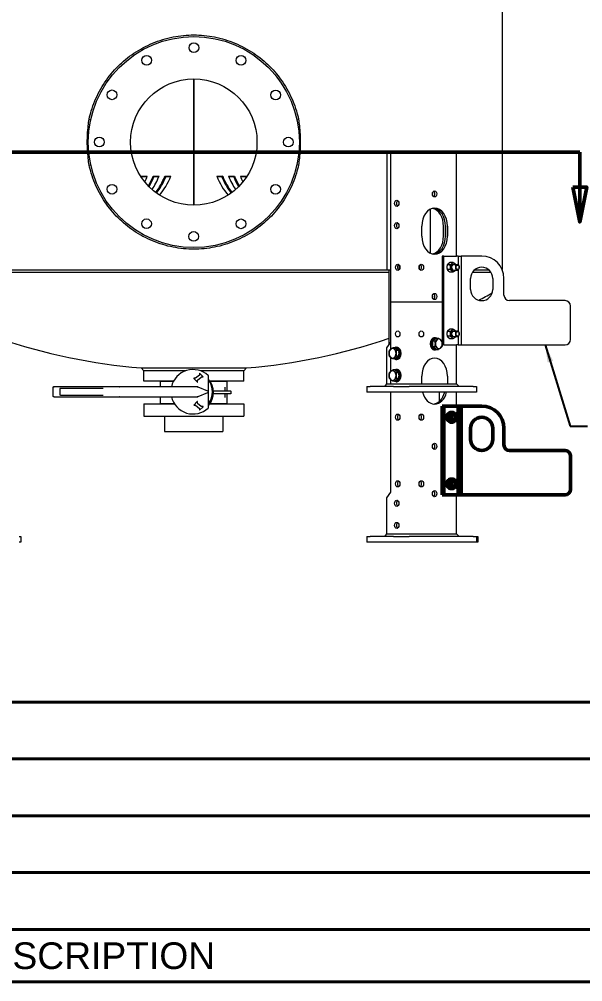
# Model space of a CAD drawing. Header units: inches. Extents: x 20 to 536, y 8 to 344.
# Drawn here: x 245.1 to 295.8, y 8 to 94.7 of the extents above; entities that cross this region are included whole.
import ezdxf

# ---------------------------------------------------------------- set-up
doc = ezdxf.new("R2010")
doc.units = ezdxf.units.IN
doc.header["$LTSCALE"] = 16
doc.header["$MEASUREMENT"] = 0
doc.linetypes.add('DOUBLE_DASH_CHAIN', pattern=[1.2403, 0.6614, -0.0827, 0.1654, -0.0827, 0.1654, -0.0827])
doc.layers.get('0').update_dxf_attribs({"lineweight": 25})
for name, color, linetype, lineweight in [('Border', 7, 'Continuous', 35), ('Section Line', 7, 'DOUBLE_DASH_CHAIN', 50), ('Symbol', 7, 'Continuous', 25), ('Symbol (ANSI)', 7, 'Continuous', 25), ('Visible (ANSI)', 7, 'Continuous', 50)]:
    doc.layers.add(name, color=color, linetype=linetype, lineweight=lineweight)
doc.styles.add('MEMCOR Medium', font='arial.ttf')
doc.styles.add('Standard D-E', font='arial.ttf')
doc.dimstyles.new('in [mm] D-E NeptuneBenson$7', dxfattribs={"dimscale": 16, "dimtxt": 0.15, "dimasz": 0.098425, "dimexe": 0.125, "dimexo": 0.063, "dimgap": 0.031496, "dimtad": 0, "dimtih": 1, "dimtoh": 1, "dimdec": 4, "dimrnd": 1e-08, "dimzin": 3, "dimdsep": 46, "dimlunit": 5, "dimtxsty": 'Standard D-E', "dimcen": 0.09, "dimdle": 0.393701, "dimclrd": 256, "dimclre": 256, "dimclrt": 256, "dimadec": 1, "dimazin": 1, "dimtfac": 1, "dimtofl": 0, "dimtmove": 0, "dimatfit": 3, "dimfxl": 1, "dimfrac": 1, "dimtolj": 1, "dimtzin": 4, "dimlwd": -1, "dimlwe": -1, "dimarcsym": 0})

# ---------------------------------------------------------------- blocks, each defined once
blk = doc.blocks.new('Borders 22x34_D')
at = {"layer": 'Border'}
blk.add_line((1.25, 0.5), (33.5, 0.5), dxfattribs=at)
blk = doc.blocks.new('2dTransSection0')
at = {"layer": 'Section Line', "linetype": 'DOUBLE_DASH_CHAIN', "ltscale": 0.516092}
blk.add_line((14.3112, 5.1697), (18.473, 5.1697), dxfattribs=at)
at = {"layer": 'Section Line', "linetype": 'Continuous'}
for p, q in [((14.3112, 5.1697), (14.6324, 5.1697)), ((14.3112, 5.1697), (14.3112, 4.9729)), ((18.1518, 5.1697), (18.473, 5.1697)), ((18.473, 5.1697), (18.473, 4.9729)), ((14.2718, 4.9729), (14.3112, 4.776)), ((14.3505, 4.9729), (14.2718, 4.9729)), ((14.3112, 4.9729), (14.3112, 4.776)), ((14.3112, 4.776), (14.3505, 4.9729)), ((18.4337, 4.9729), (18.473, 4.776)), ((18.5124, 4.9729), (18.4337, 4.9729)), ((18.473, 4.9729), (18.473, 4.776)), ((18.473, 4.776), (18.5124, 4.9729))]:
    blk.add_line(p, q, dxfattribs=at)
at = {"layer": 'Section Line', "linetype": 'Continuous', "flags": 128}
for points in [[(14.2718, 4.9729), (14.3112, 4.776), (14.3505, 4.9729), (14.2718, 4.9729)], [(18.4337, 4.9729), (18.473, 4.776), (18.5124, 4.9729), (18.4337, 4.9729)]]:
    blk.add_lwpolyline(points, dxfattribs=at)
at = {"layer": 'Section Line'}
for points in [[(14.2718, 4.9729), (14.3112, 4.776), (14.3505, 4.9729), (14.2718, 4.9729)], [(18.4337, 4.9729), (18.473, 4.776), (18.5124, 4.9729), (18.4337, 4.9729)]]:
    blk.add_solid(points, dxfattribs=at)
at = {"layer": 'Section Line', "char_height": 0.15, "attachment_point": 7, "style": 'MEMCOR Medium'}
for insert in [(14.0327, 4.8819), (18.6106, 4.8819)]:
    blk.add_mtext('A', dxfattribs=dict(at, insert=insert))
blk = doc.blocks.new('REVISION HISTORY')
at = {"layer": 'Symbol', "lineweight": 40}
for p, q in [((12.1987, 2.0747), (22.812, 2.0747)), ((12.1987, 1.7545), (22.812, 1.7545)), ((12.1987, 1.4344), (22.812, 1.4344)), ((12.1987, 1.1143), (22.812, 1.1143)), ((12.1987, 0.7941), (22.812, 0.7941)), ((12.1987, 0.5), (22.812, 0.5))]:
    blk.add_line(p, q, dxfattribs=at)
at = {"layer": 'Symbol', "insert": (14.9898, 0.5695), "char_height": 0.15, "attachment_point": 7, "style": 'MEMCOR Medium'}
blk.add_mtext('DESCRIPTION', dxfattribs=at)

msp = doc.modelspace()

# ---------------------------------------------------------------- linework, layer by layer
at = {"layer": 'Visible (ANSI)', "linetype": 'Continuous', "lineweight": 18}
for p, q in [((288.5743, 98.62531), (288.5743, 72.13918)), ((260.82228, 89.31231), (260.82228, 77.93831)), ((260.82228, 77.93831), (260.82228, 89.31231)), ((251.40063, 85.70197), (251.54393, 85.66546)), ((270.24393, 85.70197), (270.10063, 85.66546)), ((278.21066, 82.75031), (278.56135, 82.75031)), ((278.21066, 82.75031), (278.21066, 72.12531)), ((278.56135, 82.75031), (279.75404, 82.75031)), ((278.56135, 65.60031), (278.56135, 82.75031)), ((279.75404, 82.75031), (280.72984, 82.75031)), ((280.72984, 82.75031), (284.26779, 82.75031)), ((284.26779, 82.75031), (284.46989, 82.75031)), ((284.46989, 73.35031), (284.46989, 82.75031)), ((251.40063, 81.54866), (251.54393, 81.58516)), ((270.24393, 81.54866), (270.10063, 81.58516)), ((256.10303, 80.55018), (256.63336, 80.55018)), ((256.10303, 80.55018), (256.16978, 80.49568)), ((256.61085, 80.49568), (256.16978, 80.49568)), ((257.16369, 80.55018), (257.69402, 80.55018)), ((257.16369, 80.55018), (257.23044, 80.49568)), ((257.67151, 80.49568), (257.23044, 80.49568)), ((258.22435, 80.55018), (258.75468, 80.55018)), ((258.22435, 80.55018), (258.2911, 80.49568)), ((258.73217, 80.49568), (258.2911, 80.49568)), ((262.88987, 80.55018), (263.4202, 80.55018)), ((263.35346, 80.49568), (262.91239, 80.49568)), ((263.4202, 80.55018), (263.35346, 80.49568)), ((263.95053, 80.55018), (264.48086, 80.55018)), ((264.41412, 80.49568), (263.97305, 80.49568)), ((264.48086, 80.55018), (264.41412, 80.49568)), ((265.01119, 80.55018), (265.54152, 80.55018)), ((265.47478, 80.49568), (265.03371, 80.49568)), ((265.54152, 80.55018), (265.47478, 80.49568)), ((282.13391, 73.61416), (282.13391, 77.58646)), ((281.34623, 75.16031), (281.34623, 76.04031)), ((283.29785, 75.16031), (283.29785, 76.04031)), ((283.47462, 76.04031), (283.47462, 75.16031)), ((283.47462, 75.16031), (283.47462, 76.04031)), ((283.6514, 76.04031), (283.6514, 75.16031)), ((283.1647, 73.35031), (283.1647, 65.66609)), ((283.34148, 73.35031), (283.1647, 73.35031)), ((283.34148, 73.35031), (284.47285, 73.35031)), ((283.34148, 65.35031), (283.34148, 73.35031)), ((284.63047, 73.35031), (284.47285, 73.35031)), ((284.63047, 73.35031), (284.88854, 73.35031)), ((284.63047, 73.35031), (284.63047, 72.56957)), ((286.73645, 73.35031), (284.88854, 73.35031)), ((284.88854, 73.35031), (284.88854, 65.35031)), ((243.4339, 72.12531), (278.21066, 72.12531)), ((278.21066, 72.12531), (278.56135, 72.12531)), ((278.42159, 65.40266), (278.42159, 72.12531)), ((283.89974, 72.56682), (283.63033, 72.56682)), ((283.89974, 72.13381), (283.63033, 72.13381)), ((284.16491, 72.78332), (283.89549, 72.78332)), ((284.18854, 72.60031), (284.54555, 72.60031)), ((284.18854, 72.10031), (284.54555, 72.10031)), ((284.63047, 72.13105), (284.63047, 66.56957)), ((284.7223, 72.35426), (284.72229, 72.35518)), ((284.7223, 72.34636), (284.72229, 72.34545)), ((286.10449, 72.12531), (287.36842, 72.12531)), ((278.42159, 71.87531), (243.22296, 71.87531)), ((284.16491, 71.9173), (283.89549, 71.9173)), ((285.73645, 70.35031), (285.73645, 71.35031)), ((287.58756, 71.87531), (285.88535, 71.87531)), ((287.73645, 71.35031), (287.73645, 70.35031)), ((288.73645, 69.85031), (288.73645, 71.35031)), ((294.23645, 69.35031), (289.23645, 69.35031)), ((278.56135, 69.24631), (279.75404, 69.24631)), ((278.56135, 64.97548), (278.56135, 69.24631)), ((279.75404, 69.24631), (280.72984, 69.24631)), ((280.72984, 69.24631), (283.1647, 69.24631)), ((294.73645, 65.85031), (294.73645, 68.85031)), ((284.16491, 66.78332), (283.89549, 66.78332)), ((282.32239, 65.7089), (282.63175, 65.96149)), ((282.54336, 66.00749), (282.49882, 66.00749)), ((282.59031, 65.92766), (282.54336, 65.92766)), ((282.63175, 65.96149), (282.84718, 65.96149)), ((283.89974, 66.56682), (283.63033, 66.56682)), ((283.89974, 66.13381), (283.63033, 66.13381)), ((284.16491, 65.9173), (283.89549, 65.9173)), ((284.18854, 66.60031), (284.54555, 66.60031)), ((284.18854, 66.10031), (284.54555, 66.10031)), ((284.63047, 66.13105), (284.63047, 65.35031)), ((284.7223, 66.35426), (284.72229, 66.35518)), ((284.7223, 66.34636), (284.72229, 66.34545)), ((278.2078, 65.10031), (278.56135, 65.60031)), ((278.2078, 61.85031), (278.2078, 65.10031)), ((278.95875, 65.10149), (278.74332, 65.10149)), ((278.95875, 65.10149), (279.26811, 64.8489)), ((279.00019, 65.06766), (279.04714, 65.06766)), ((279.04714, 65.14749), (279.09168, 65.14749)), ((282.32239, 65.20372), (282.32239, 65.7089)), ((282.32239, 65.7089), (282.53782, 65.7089)), ((282.63175, 64.95113), (282.32239, 65.20372)), ((282.32239, 65.20372), (282.53782, 65.20372)), ((283.34148, 65.35031), (283.17901, 65.35031)), ((283.34148, 65.35031), (284.47285, 65.35031)), ((284.46989, 61.85031), (284.46989, 65.35031)), ((284.46989, 61.85031), (284.46989, 65.35031)), ((284.63047, 65.35031), (284.47285, 65.35031)), ((284.63047, 65.35031), (284.88854, 65.35031)), ((284.88854, 65.35031), (294.23645, 65.35031)), ((278.56135, 62.97548), (278.56135, 64.21714)), ((279.26811, 64.34372), (278.95875, 64.09113)), ((279.26811, 64.8489), (279.05268, 64.8489)), ((279.26811, 64.34372), (279.05268, 64.34372)), ((279.26811, 64.8489), (279.26811, 64.34372)), ((279.28858, 64.66411), (279.26811, 64.66411)), ((279.26811, 64.52851), (279.28858, 64.52851)), ((279.28858, 64.66411), (279.37697, 64.66411)), ((279.28858, 64.52851), (279.37697, 64.52851)), ((282.54336, 64.90513), (282.49882, 64.90513)), ((282.59031, 64.98496), (282.54336, 64.98496)), ((282.63175, 64.95113), (282.84718, 64.95113)), ((278.95875, 64.09113), (278.74332, 64.09113)), ((279.00019, 64.12496), (279.04714, 64.12496)), ((279.04714, 64.04513), (279.09168, 64.04513)), ((256.07315, 63.27958), (265.5714, 63.27958)), ((256.32228, 63.00867), (256.07315, 63.27958)), ((256.32228, 62.10031), (256.32228, 63.00867)), ((260.05827, 63.00867), (256.32228, 63.00867)), ((261.31983, 62.6339), (260.9809, 62.35067)), ((261.1518, 62.18124), (261.49073, 62.46447)), ((261.32342, 62.7908), (261.32342, 62.64157)), ((261.65449, 62.48387), (261.34049, 62.79787)), ((265.32228, 63.00867), (261.45347, 63.00867)), ((261.49714, 62.4668), (261.64742, 62.4668)), ((262.15587, 61.11959), (262.15587, 62.50905)), ((265.32228, 63.00867), (265.5714, 63.27958)), ((265.32228, 62.10031), (265.32228, 63.00867)), ((278.95875, 63.10149), (278.74332, 63.10149)), ((278.95875, 63.10149), (279.26811, 62.8489)), ((279.00019, 63.06766), (279.04714, 63.06766)), ((279.04714, 63.14749), (279.09168, 63.14749)), ((279.26811, 62.8489), (279.05268, 62.8489)), ((279.26811, 62.8489), (279.26811, 62.34372)), ((279.28858, 62.66411), (279.26811, 62.66411)), ((279.26811, 62.52851), (279.28858, 62.52851)), ((279.28858, 62.66411), (279.37697, 62.66411)), ((279.28858, 62.52851), (279.37697, 62.52851)), ((281.34623, 61.85031), (281.34623, 62.53631)), ((283.6514, 62.53631), (283.6514, 61.85031)), ((248.19087, 61.58428), (248.25587, 61.58428)), ((254.10787, 61.58428), (248.25587, 61.58428)), ((254.10787, 61.58428), (254.13101, 61.58428)), ((258.81301, 61.58428), (254.13101, 61.58428)), ((259.00465, 62.10031), (256.32228, 62.10031)), ((257.86952, 62.10031), (257.83015, 62.06094)), ((258.9835, 62.06094), (257.83015, 62.06094)), ((257.83015, 61.58428), (257.83015, 62.06094)), ((258.87887, 61.58428), (258.81301, 61.58428)), ((261.12636, 61.58428), (258.87887, 61.58428)), ((260.81714, 62.33127), (261.13114, 62.01727)), ((260.97449, 62.34834), (260.82421, 62.34834)), ((261.12636, 61.58428), (261.14772, 61.58428)), ((261.14821, 62.02434), (261.14821, 62.17357)), ((261.17746, 61.57511), (261.16337, 61.58109)), ((261.17746, 61.57511), (261.21043, 61.56109)), ((262.08207, 61.19064), (261.21043, 61.56109)), ((265.32228, 62.10031), (262.2681, 62.10031)), ((263.81441, 62.06094), (262.29519, 62.06094)), ((263.77504, 62.10031), (263.81441, 62.06094)), ((263.81441, 61.21449), (263.81441, 62.06094)), ((276.3923, 61.60031), (276.68519, 61.60031)), ((276.3923, 61.60031), (276.3923, 61.10031)), ((278.80651, 61.60031), (276.68519, 61.60031)), ((278.03102, 61.60031), (278.2078, 61.85031)), ((278.2078, 61.85031), (279.75404, 61.85031)), ((278.56135, 61.85031), (278.56135, 62.21714)), ((278.95875, 62.09113), (278.74332, 62.09113)), ((278.80651, 61.60031), (280.22073, 61.60031)), ((279.26811, 62.34372), (278.95875, 62.09113)), ((279.00019, 62.12496), (279.04714, 62.12496)), ((279.04714, 62.04513), (279.09168, 62.04513)), ((279.26811, 62.34372), (279.05268, 62.34372)), ((279.75404, 61.85031), (280.72984, 61.85031)), ((285.96243, 61.60031), (280.22073, 61.60031)), ((280.72984, 61.85031), (284.26779, 61.85031)), ((284.26779, 61.85031), (284.46989, 61.85031)), ((284.46989, 61.85031), (284.71989, 61.60031)), ((285.96243, 61.60031), (286.25533, 61.60031)), ((286.25533, 61.60031), (286.25533, 61.10031)), ((248.13087, 61.52428), (248.13087, 60.74428)), ((248.25587, 60.68428), (248.19087, 60.68428)), ((248.25587, 60.68428), (254.10787, 60.68428)), ((248.75587, 61.39428), (248.75587, 60.87428)), ((248.79587, 61.43428), (248.81587, 61.43428)), ((248.81587, 60.83428), (248.79587, 60.83428)), ((252.04877, 61.43428), (248.81587, 61.43428)), ((248.81587, 60.83428), (252.04877, 60.83428)), ((252.04877, 61.43428), (252.06163, 61.43428)), ((252.06163, 60.83428), (252.04877, 60.83428)), ((252.66981, 61.43428), (252.06163, 61.43428)), ((252.06163, 60.83428), (252.66981, 60.83428)), ((254.13101, 60.68428), (254.10787, 60.68428)), ((254.13101, 60.68428), (258.81301, 60.68428)), ((257.83015, 60.09244), (257.83015, 60.68428)), ((258.81301, 60.68428), (258.87887, 60.68428)), ((258.87887, 60.68428), (261.12636, 60.68428)), ((261.14772, 60.68428), (261.12636, 60.68428)), ((261.16337, 60.68747), (261.17746, 60.69346)), ((261.21043, 60.70747), (261.17746, 60.69346)), ((261.21043, 60.70747), (262.08207, 61.07792)), ((262.08207, 61.19064), (262.09587, 61.18478)), ((262.09587, 61.08378), (262.08207, 61.07792)), ((262.09587, 61.18478), (262.11934, 61.17481)), ((262.12978, 61.09819), (262.09587, 61.08378)), ((262.15587, 59.75951), (262.15587, 61.11959)), ((262.58841, 61.21449), (263.89847, 61.21449)), ((263.89847, 60.93889), (262.58841, 60.93889)), ((263.60092, 61.40234), (263.60092, 61.21449)), ((263.60092, 60.93889), (263.60092, 60.75104)), ((263.81441, 60.09244), (263.81441, 60.93889)), ((263.89847, 61.21449), (264.14754, 61.21449)), ((264.14754, 60.93889), (263.89847, 60.93889)), ((264.16723, 61.1948), (264.16723, 60.95858)), ((276.68519, 61.10031), (276.3923, 61.10031)), ((278.80651, 61.10031), (276.68519, 61.10031)), ((278.56135, 52.09631), (278.56135, 61.10031)), ((280.22073, 61.10031), (278.80651, 61.10031)), ((285.96243, 61.10031), (280.22073, 61.10031)), ((282.89833, 61.10031), (282.89833, 60.24469)), ((284.46989, 59.84631), (284.46989, 61.10031)), ((286.25533, 61.10031), (285.96243, 61.10031)), ((256.32228, 60.05307), (259.07332, 60.05307)), ((256.32228, 60.05307), (256.32228, 58.92807)), ((257.83015, 60.09244), (259.04866, 60.09244)), ((257.86952, 60.05307), (257.83015, 60.09244)), ((261.13114, 60.25129), (260.81714, 59.93729)), ((260.82421, 59.92022), (260.97449, 59.92022)), ((260.9809, 59.91789), (261.31983, 59.63466)), ((261.14821, 60.09499), (261.14821, 60.24422)), ((261.49073, 59.80409), (261.1518, 60.08732)), ((262.2681, 60.05307), (265.32228, 60.05307)), ((262.29519, 60.09244), (263.81441, 60.09244)), ((263.77504, 60.05307), (263.81441, 60.09244)), ((265.32228, 60.05307), (265.32228, 58.92807)), ((261.32342, 59.62699), (261.32342, 59.47776)), ((261.34049, 59.47069), (261.65449, 59.78469)), ((261.64742, 59.80176), (261.49714, 59.80176)), ((256.32228, 58.92807), (265.32228, 58.92807)), ((258.19728, 58.92807), (258.19728, 57.55307)), ((263.44728, 58.92807), (263.44728, 57.55307)), ((258.19728, 57.55307), (263.44728, 57.55307)), ((278.2078, 51.59631), (278.56135, 52.09631)), ((278.2078, 48.34631), (278.2078, 51.59631)), ((284.46989, 48.34631), (284.46989, 51.84631)), ((245.10843, 48.09631), (245.25226, 48.09631)), ((245.25226, 48.09631), (245.25226, 47.59631)), ((276.3923, 48.09631), (276.68519, 48.09631)), ((276.3923, 48.09631), (276.3923, 47.59631)), ((278.80651, 48.09631), (276.68519, 48.09631)), ((278.03102, 48.09631), (278.2078, 48.34631)), ((278.2078, 48.34631), (279.75404, 48.34631)), ((278.80651, 48.09631), (280.22073, 48.09631)), ((279.75404, 48.34631), (280.72984, 48.34631)), ((285.96243, 48.09631), (280.22073, 48.09631)), ((280.72984, 48.34631), (284.26779, 48.34631)), ((284.26779, 48.34631), (284.46989, 48.34631)), ((284.46989, 48.34631), (284.71989, 48.09631)), ((285.96243, 48.09631), (286.25533, 48.09631)), ((286.25533, 48.09631), (286.25533, 47.59631)), ((286.25533, 48.09631), (286.39916, 48.09631)), ((286.39916, 48.09631), (286.39916, 47.59631)), ((245.25226, 47.59631), (245.10843, 47.59631)), ((276.68519, 47.59631), (276.3923, 47.59631)), ((278.80651, 47.59631), (276.68519, 47.59631)), ((280.22073, 47.59631), (278.80651, 47.59631)), ((285.96243, 47.59631), (280.22073, 47.59631)), ((286.25533, 47.59631), (285.96243, 47.59631)), ((286.39916, 47.59631), (286.25533, 47.59631))]:
    msp.add_line(p, q, dxfattribs=at)
at = {"layer": 'Visible (ANSI)'}
for p, q in [((283.1647, 59.84631), (283.1647, 51.84631)), ((283.34148, 59.84631), (283.1647, 59.84631)), ((283.34148, 59.84631), (284.47285, 59.84631)), ((283.34148, 51.84631), (283.34148, 59.84631)), ((284.63047, 59.84631), (284.47285, 59.84631)), ((284.63047, 59.84631), (284.88854, 59.84631)), ((284.63047, 59.84631), (284.63047, 59.06557)), ((286.73645, 59.84631), (284.88854, 59.84631)), ((284.88854, 59.84631), (284.88854, 51.84631)), ((283.89974, 59.06282), (283.63033, 59.06282)), ((284.16491, 59.27932), (283.89549, 59.27932)), ((284.18854, 59.09631), (284.54555, 59.09631)), ((283.89974, 58.62981), (283.63033, 58.62981)), ((284.16491, 58.4133), (283.89549, 58.4133)), ((284.18854, 58.59631), (284.54555, 58.59631)), ((284.63047, 58.62705), (284.63047, 53.06557)), ((284.7223, 58.85026), (284.72229, 58.85118)), ((284.7223, 58.84236), (284.72229, 58.84145)), ((285.73645, 56.84631), (285.73645, 57.84631)), ((287.73645, 57.84631), (287.73645, 56.84631)), ((288.73645, 56.34631), (288.73645, 57.84631)), ((294.23645, 55.84631), (289.23645, 55.84631)), ((294.73645, 52.34631), (294.73645, 55.34631)), ((283.89974, 53.06282), (283.63033, 53.06282)), ((284.16491, 53.27932), (283.89549, 53.27932)), ((284.18854, 53.09631), (284.54555, 53.09631)), ((283.89974, 52.62981), (283.63033, 52.62981)), ((284.16491, 52.4133), (283.89549, 52.4133)), ((284.18854, 52.59631), (284.54555, 52.59631)), ((284.63047, 52.62705), (284.63047, 51.84631)), ((284.7223, 52.85026), (284.72229, 52.85118)), ((284.7223, 52.84236), (284.72229, 52.84145)), ((283.34148, 51.84631), (283.1647, 51.84631)), ((283.34148, 51.84631), (284.47285, 51.84631)), ((284.63047, 51.84631), (284.47285, 51.84631)), ((284.63047, 51.84631), (284.88854, 51.84631)), ((284.88854, 51.84631), (294.23645, 51.84631))]:
    msp.add_line(p, q, dxfattribs=at)
at = {"layer": 'Visible (ANSI)', "linetype": 'Continuous', "lineweight": 18}
for centre, radius in [((260.82228, 83.62531), 9.5), ((260.82822, 92.12531), 0.4375), ((256.57743, 90.9895), 0.4375), ((265.07743, 90.98355), 0.4375), ((260.82228, 83.62531), 5.687), ((253.46404, 87.88046), 0.4375), ((268.18647, 87.87016), 0.4375), ((252.32228, 83.63126), 0.4375), ((269.32228, 83.61937), 0.4375), ((253.45809, 79.38046), 0.4375), ((268.18052, 79.37016), 0.4375), ((256.56713, 76.26707), 0.4375), ((265.06713, 76.26113), 0.4375), ((260.81633, 75.12531), 0.4375)]:
    msp.add_circle(centre, radius, dxfattribs=at)
for centre, radius, start, end in [((286.73645, 71.35031), 2, 0, 90), ((286.73645, 71.35031), 1, 0, 180), ((286.73645, 70.35031), 1, 180, 0), ((260.82228, 118.38531), 55.31, 297.6342177, 299.0511754), ((287.07428, 71.12505), 1.248, 299.0511754, 299.3633367), ((289.23645, 69.85031), 0.5, 180, 270), ((294.23645, 68.85031), 0.5, 0, 90), ((260.82228, 118.38531), 55.31, 251.4462535, 265.0743037), ((260.82228, 118.38531), 55.31, 274.9256963, 288.5537465), ((294.23645, 65.85031), 0.5, 270, 0), ((260.75587, 61.13428), 2, 47.156357, 166.9971218), ((261.31342, 62.64157), 0.01, 309.8838957, 0), ((261.33342, 62.7908), 0.01, 45, 180), ((261.49714, 62.4568), 0.01, 90, 129.8838957), ((261.64742, 62.4768), 0.01, 270, 45), ((262.03087, 62.50905), 0.125, 0, 47.156357), ((248.19087, 61.52428), 0.06, 90, 180), ((260.82421, 62.33834), 0.01, 90, 225), ((260.97449, 62.35834), 0.01, 270, 309.8838957), ((261.13821, 62.02434), 0.01, 225, 0), ((261.14772, 61.54428), 0.04, 66.974508, 90), ((261.15821, 62.17357), 0.01, 129.8838957, 180), ((260.82228, 61.07669), 1.7715, 318.8337711, 41.1662289), ((260.82228, 61.07669), 1.75, 319.6454105, 40.3545895), ((262.21587, 62.20409), 0.06, 180, 216.232048), ((260.75587, 61.13428), 1.75, 323.767952, 36.232048), ((248.19087, 60.74428), 0.06, 180, 270), ((248.79587, 61.39428), 0.04, 90, 180), ((248.79587, 60.87428), 0.04, 180, 270), ((260.75587, 61.13428), 2, 193.0028782, 312.843643), ((261.14772, 60.72428), 0.04, 270, 293.025492), ((262.09587, 61.11959), 0.06, 38.6432304, 66.974508), ((262.09587, 61.11959), 0.06, 0.2532086, 38.6432304), ((262.10631, 61.15341), 0.06, 310.9598097, 325.6823925), ((264.14754, 61.1948), 0.01969, 0, 90), ((264.14754, 60.95858), 0.01969, 270, 0), ((260.82421, 59.93022), 0.01, 135, 270), ((260.97449, 59.91022), 0.01, 50.1161043, 90), ((261.13821, 60.24422), 0.01, 0, 135), ((261.15821, 60.09499), 0.01, 180, 230.1161043), ((262.21587, 60.06447), 0.06, 143.767952, 180), ((261.31342, 59.62699), 0.01, 0, 50.1161043), ((261.33342, 59.47776), 0.01, 180, 315), ((261.49714, 59.81176), 0.01, 230.1161043, 270), ((261.64742, 59.79176), 0.01, 315, 90), ((262.03087, 59.75951), 0.125, 312.843643, 0)]:
    msp.add_arc(centre, radius, start, end, dxfattribs=at)
at = {"layer": 'Visible (ANSI)'}
for centre, radius, start, end in [((286.73645, 57.84631), 2, 0, 90), ((286.73645, 57.84631), 1, 0, 180), ((286.73645, 56.84631), 1, 180, 0), ((289.23645, 56.34631), 0.5, 180, 270), ((294.23645, 55.34631), 0.5, 0, 90), ((294.23645, 52.34631), 0.5, 270, 0)]:
    msp.add_arc(centre, radius, start, end, dxfattribs=at)
at = {"layer": 'Visible (ANSI)', "linetype": 'Continuous', "lineweight": 18}
for centre, major_axis, start_param, end_param in [((252.337, 83.62531), (0, 6.15), 4.17733746, 4.18876516), ((252.337, 83.62531), (0, -6.259), 1.03084064, 1.04717251), ((252.86733, 83.62531), (0, -6.15), 0.94950249, 1.04717251), ((253.39766, 83.62531), (0, 6.15), 4.01493324, 4.18876516), ((253.39766, 83.62531), (0, -6.259), 0.87461026, 1.04717251), ((253.92799, 83.62531), (0, -6.15), 0.80438398, 1.04717251), ((254.45832, 83.62531), (0, 6.15), 3.88260499, 4.18876516), ((254.45832, 83.62531), (0, -6.259), 0.74728194, 1.04717251), ((254.98865, 83.62531), (0, -6.15), 0.6822662, 1.04717251), ((266.65591, 83.62531), (0, 6.15), 2.09442014, 2.45932646), ((267.18624, 83.62531), (0, 6.259), 2.09442014, 2.39431071), ((267.18624, 83.62531), (0, -6.15), 5.2360128, 5.54217297), ((267.71657, 83.62531), (0, 6.15), 2.09442014, 2.33720868), ((268.2469, 83.62531), (0, 6.259), 2.09442014, 2.26698239), ((268.2469, 83.62531), (0, -6.15), 5.2360128, 5.40984472), ((268.77723, 83.62531), (0, 6.15), 2.09442014, 2.19209016), ((269.30756, 83.62531), (0, 6.259), 2.09442014, 2.11075202), ((269.30756, 83.62531), (0, -6.15), 5.2360128, 5.2474405), ((282.14526, 78.96031), (0, 0.28), 4.24524287, 5.17953509), ((282.32204, 78.96031), (0, -0.28), 0.46277012, 2.67882254), ((282.32204, 78.96031), (0, 0.28), 3.60436277, 5.82041519), ((279.26846, 78.10031), (0, -0.28), 3.60436277, 5.82041519), ((282.49882, 76.04031), (0, 1.63), 4.71238898, 7.85398163), ((282.14526, 76.04031), (0, 1.63), 4.71238898, 6.1292033), ((282.32204, 76.04031), (0, 1.63), 4.71238898, 6.20642283), ((282.32204, 76.04031), (0, 1.63), 4.71238898, 6.20642283), ((279.26846, 76.10031), (0, -0.28), 3.60436277, 5.82041519), ((282.49882, 75.16031), (0, -1.63), 4.71238898, 7.85398163), ((282.14526, 75.16031), (0, -1.63), 0.15398201, 1.57079633), ((282.32204, 75.16031), (0, -1.63), 0.07676248, 1.57079633), ((282.32204, 75.16031), (0, -1.63), 0.07676248, 1.57079633), ((279.35806, 72.35031), (0, -0.28), 3.60436277, 5.82041519), ((279.49361, 72.35031), (0, 0.28), 0.9087913, 2.23280135), ((280.94884, 72.35031), (0, 0.28), 4.24640863, 5.17836933), ((281.12561, 72.35031), (0, -0.28), 0.46335623, 2.67823643), ((281.12582, 72.35031), (0, 0.28), 3.60436277, 5.82041519), ((284.18859, 72.35031), (0, -0.375), 3.66519143, 4.71238898), ((284.18859, 72.35031), (0, -0.375), 4.71238898, 5.75958653), ((284.18859, 72.35031), (0, 0.25014), 6.25022773, 9.45773554), ((284.18859, 72.35031), (0, 0.375), 5.75958653, 6.80678408), ((284.18859, 72.35031), (0, -0.375), 5.75958653, 6.80678408), ((284.18859, 72.35031), (0, 0.375), 5.44211664, 5.75958653), ((284.18859, 72.35031), (0, 0.375), 3.66519143, 3.98266132), ((284.54555, 72.35031), (0, 0.25), 4.73185041, 10.97611285), ((282.14526, 69.71931), (0, 0.28), 4.24524287, 5.17953509), ((282.32204, 69.71931), (0, -0.28), 0.46277012, 2.67882254), ((282.32204, 69.71931), (0, 0.28), 3.60436277, 5.82041519), ((282.49882, 65.45631), (0, 0.55118), 0, 3.14159265), ((282.54336, 65.45631), (0, 0.55118), 5.8717395, 9.83622377), ((282.54336, 65.45631), (0, 0.47135), 0, 3.14159265), ((282.63175, 65.45631), (0, 0.47135), 0.14230203, 0.90489552), ((282.87481, 65.45631), (0, 0.4375), 5.75958653, 6.80678408), ((284.18859, 66.35031), (0, -0.375), 3.66519143, 4.71238898), ((284.18859, 66.35031), (0, -0.375), 4.71238898, 5.75958653), ((284.18859, 66.35031), (0, 0.25014), 6.25022773, 9.45773554), ((284.18859, 66.35031), (0, 0.375), 5.75958653, 6.80678408), ((284.18859, 66.35031), (0, -0.375), 5.75958653, 6.80678408), ((284.18859, 66.35031), (0, 0.375), 5.44211664, 5.75958653), ((284.18859, 66.35031), (0, 0.375), 3.66519143, 3.98266132), ((284.54555, 66.35031), (0, 0.25), 4.73185041, 10.97611285), ((278.71569, 64.59631), (0, 0.4375), 5.75958653, 6.80678408), ((279.04714, 64.59631), (0, -0.55118), 5.8717395, 9.83622377), ((278.95875, 64.59631), (0, 0.47135), 5.37828978, 6.14088328), ((279.04714, 64.59631), (0, 0.47135), 4.8567332, 6.28318531), ((279.09168, 64.59631), (0, -0.55118), 0, 3.14159265), ((282.63175, 65.45631), (0, 0.47135), 1.18949958, 1.95209308), ((282.63175, 65.45631), (0, -0.47135), 5.37828978, 6.14088328), ((282.87481, 65.45631), (0, -0.4375), 3.66519143, 4.71238898), ((282.87481, 65.45631), (0, -0.4375), 4.71238898, 5.75958653), ((282.87481, 65.45631), (0, -0.4375), 5.75958653, 6.80678408), ((282.87481, 65.45631), (0, 0.4375), 4.71238898, 5.75958653), ((282.87481, 65.45631), (0, 0.4375), 3.66519143, 4.71238898), ((278.71569, 64.59631), (0, -0.4375), 3.66519143, 4.71238898), ((278.71569, 64.59631), (0, -0.4375), 4.71238898, 5.75958653), ((278.71569, 64.59631), (0, -0.4375), 5.75958653, 6.80678408), ((278.71569, 64.59631), (0, 0.4375), 4.71238898, 5.75958653), ((278.71569, 64.59631), (0, 0.4375), 3.66519143, 4.71238898), ((278.95875, 64.59631), (0, -0.47135), 0.14230203, 0.90489552), ((279.04714, 64.59631), (0, -0.47135), 0, 1.42645211), ((278.95875, 64.59631), (0, -0.47135), 1.71514054, 1.95209308), ((278.95875, 64.59631), (0, -0.47135), 1.18949958, 1.42645211), ((282.49882, 62.53631), (0, 1.63), 4.71238898, 7.85398163), ((278.71569, 62.59631), (0, -0.4375), 3.66519143, 4.71238898), ((278.71569, 62.59631), (0, -0.4375), 4.71238898, 5.75958653), ((278.71569, 62.59631), (0, 0.4375), 5.75958653, 6.80678408), ((278.71569, 62.59631), (0, 0.4375), 4.71238898, 5.75958653), ((278.71569, 62.59631), (0, 0.4375), 3.66519143, 4.71238898), ((279.04714, 62.59631), (0, -0.55118), 5.8717395, 9.83622377), ((278.95875, 62.59631), (0, 0.47135), 5.37828978, 6.14088328), ((279.04714, 62.59631), (0, 0.47135), 4.8567332, 6.28318531), ((279.04714, 62.59631), (0, -0.47135), 0, 1.42645211), ((279.09168, 62.59631), (0, -0.55118), 0, 3.14159265), ((278.95875, 62.59631), (0, -0.47135), 1.71514054, 1.95209308), ((278.95875, 62.59631), (0, -0.47135), 1.18949958, 1.42645211), ((278.71569, 62.59631), (0, -0.4375), 5.75958653, 6.80678408), ((278.95875, 62.59631), (0, -0.47135), 0.14230203, 0.90489552), ((282.49882, 61.65631), (0, -1.63), 5.06048038, 7.50589024), ((282.32204, 61.65631), (0, -1.63), 0.07676248, 1.22270493), ((279.35806, 58.84631), (0, -0.28), 3.60436277, 5.82041519), ((281.12582, 58.84631), (0, 0.28), 3.60436277, 5.82041519), ((282.32204, 56.21531), (0, 0.28), 3.60436277, 5.82041519), ((279.35806, 52.84631), (0, -0.28), 3.60436277, 5.82041519), ((281.12582, 52.84631), (0, 0.28), 3.60436277, 5.82041519), ((282.32204, 51.95231), (0, 0.28), 3.60436277, 5.82041519), ((279.26846, 51.09631), (0, -0.28), 3.60436277, 5.82041519), ((279.26846, 49.09631), (0, -0.28), 3.60436277, 5.82041519)]:
    msp.add_ellipse(centre, major_axis=major_axis, ratio=0.70710678, start_param=start_param, end_param=end_param, dxfattribs=at)
for centre, major_axis in [((282.49882, 78.96031), (0, -0.28)), ((279.09168, 78.10031), (0, -0.28)), ((279.09168, 76.10031), (0, -0.28)), ((279.18128, 72.35031), (0, 0.28)), ((281.3026, 72.35031), (0, -0.28)), ((284.57892, 72.35031), (0, 0.20282)), ((282.49882, 69.71931), (0, -0.28)), ((279.18128, 66.35031), (0, 0.28)), ((281.3026, 66.35031), (0, -0.28)), ((284.57892, 66.35031), (0, -0.20282)), ((279.18128, 58.84631), (0, 0.28)), ((281.3026, 58.84631), (0, -0.28)), ((282.49882, 56.21531), (0, -0.28)), ((279.18128, 52.84631), (0, 0.28)), ((281.3026, 52.84631), (0, -0.28)), ((282.49882, 51.95231), (0, -0.28)), ((279.09168, 51.09631), (0, -0.28)), ((279.09168, 49.09631), (0, -0.28))]:
    msp.add_ellipse(centre, major_axis=major_axis, ratio=0.70710678, dxfattribs=at)
at = {"layer": 'Visible (ANSI)'}
for centre, major_axis, start_param, end_param in [((284.18859, 58.84631), (0, -0.375), 3.66519143, 4.71238898), ((284.18859, 58.84631), (0, 0.25014), 6.25022773, 9.45773554), ((284.18859, 58.84631), (0, 0.375), 5.75958653, 6.80678408), ((284.18859, 58.84631), (0, 0.375), 5.44211664, 5.75958653), ((284.54555, 58.84631), (0, 0.25), 4.73185041, 10.97611285), ((284.18859, 58.84631), (0, -0.375), 4.71238898, 5.75958653), ((284.18859, 58.84631), (0, -0.375), 5.75958653, 6.80678408), ((284.18859, 58.84631), (0, 0.375), 3.66519143, 3.98266132), ((284.18859, 52.84631), (0, -0.375), 3.66519143, 4.71238898), ((284.18859, 52.84631), (0, 0.25014), 6.25022773, 9.45773554), ((284.18859, 52.84631), (0, 0.375), 5.75958653, 6.80678408), ((284.18859, 52.84631), (0, 0.375), 5.44211664, 5.75958653), ((284.54555, 52.84631), (0, 0.25), 4.73185041, 10.97611285), ((284.18859, 52.84631), (0, -0.375), 4.71238898, 5.75958653), ((284.18859, 52.84631), (0, -0.375), 5.75958653, 6.80678408), ((284.18859, 52.84631), (0, 0.375), 3.66519143, 3.98266132)]:
    msp.add_ellipse(centre, major_axis=major_axis, ratio=0.70710678, start_param=start_param, end_param=end_param, dxfattribs=at)
for centre, major_axis in [((284.57892, 58.84631), (0, 0.20282)), ((284.57892, 52.84631), (0, -0.20282))]:
    msp.add_ellipse(centre, major_axis=major_axis, ratio=0.70710678, dxfattribs=at)
at = {"layer": 'Visible (ANSI)', "linetype": 'Continuous', "lineweight": 18}
for points, knots in [([(251.40063, 85.70197), (251.45403, 85.94424), (251.517, 86.18538), (251.68254, 86.73148), (251.79131, 87.03483), (252.0382, 87.62821), (252.17644, 87.91853), (252.47976, 88.48171), (252.64485, 88.75459), (252.99809, 89.27881), (253.18627, 89.53018), (253.58097, 90.00805), (253.78748, 90.23455), (254.21292, 90.65999), (254.43933, 90.86644), (254.9171, 91.26107), (255.16845, 91.44926), (255.6927, 91.80256), (255.96563, 91.96769), (256.52895, 92.2711), (256.81936, 92.40938), (257.41291, 92.65634), (257.71634, 92.76513), (258.33127, 92.95151), (258.64276, 93.0291), (259.26814, 93.15244), (259.58205, 93.1982), (260.20635, 93.25853), (260.51673, 93.27311), (261.12782, 93.27311), (261.43821, 93.25853), (262.06251, 93.1982), (262.37642, 93.15244), (263.00179, 93.0291), (263.31329, 92.95151), (263.92821, 92.76513), (264.23165, 92.65634), (264.8252, 92.40938), (265.11561, 92.2711), (265.67893, 91.96769), (265.95186, 91.80256), (266.47611, 91.44926), (266.72746, 91.26107), (267.20523, 90.86644), (267.43164, 90.65999), (267.85708, 90.23455), (268.06359, 90.00805), (268.45828, 89.53018), (268.64646, 89.27881), (268.99971, 88.75459), (269.1648, 88.48171), (269.46812, 87.91853), (269.60636, 87.62821), (269.85325, 87.03483), (269.96202, 86.73148), (270.12756, 86.18538), (270.19053, 85.94424), (270.24393, 85.70197)], [-143.8702025, -143.8702025, -143.8702025, -143.8702025, -142.06121042, -142.06121042, -139.73166086, -139.73166086, -137.40211131, -137.40211131, -135.07256175, -135.07256175, -132.74301219, -132.74301219, -130.41346264, -130.41346264, -128.0852041, -128.0852041, -125.75694556, -125.75694556, -123.42868702, -123.42868702, -121.10042848, -121.10042848, -118.77216994, -118.77216994, -116.44391139, -116.44391139, -114.11565285, -114.11565285, -111.78739431, -111.78739431, -109.45913577, -109.45913577, -107.13087723, -107.13087723, -104.80261869, -104.80261869, -102.47436015, -102.47436015, -100.14610161, -100.14610161, -97.81784307, -97.81784307, -95.48958453, -95.48958453, -93.16132599, -93.16132599, -90.83177643, -90.83177643, -88.50222688, -88.50222688, -86.17267732, -86.17267732, -83.84312777, -83.84312777, -81.51357821, -81.51357821, -79.70458613, -79.70458613, -79.70458613, -79.70458613]), ([(251.40063, 81.54866), (251.36725, 81.7561), (251.33905, 81.96349), (251.26047, 82.666), (251.2349, 83.15605), (251.2349, 84.09457), (251.26047, 84.58462), (251.33905, 85.28714), (251.36725, 85.49453), (251.40063, 85.70197)], [9.24054392, 9.24054392, 9.24054392, 9.24054392, 10.72733846, 10.72733846, 14.30311795, 14.30311795, 17.87889743, 17.87889743, 19.36569197, 19.36569197, 19.36569197, 19.36569197]), ([(270.24393, 85.70197), (270.27731, 85.49453), (270.30551, 85.28714), (270.38408, 84.58462), (270.40966, 84.09457), (270.40966, 83.15605), (270.38408, 82.666), (270.30551, 81.96349), (270.27731, 81.7561), (270.24393, 81.54866)], [9.24054392, 9.24054392, 9.24054392, 9.24054392, 10.72733846, 10.72733846, 14.30311795, 14.30311795, 17.87889743, 17.87889743, 19.36569197, 19.36569197, 19.36569197, 19.36569197]), ([(270.24393, 81.54866), (270.19053, 81.30639), (270.12756, 81.06524), (269.96202, 80.51914), (269.85325, 80.21579), (269.60636, 79.62242), (269.46812, 79.3321), (269.1648, 78.76891), (268.99971, 78.49604), (268.64646, 77.97182), (268.45828, 77.72045), (268.06359, 77.24257), (267.85708, 77.01607), (267.43164, 76.59063), (267.20523, 76.38418), (266.72746, 75.98955), (266.47611, 75.80137), (265.95186, 75.44807), (265.67893, 75.28294), (265.11561, 74.97952), (264.8252, 74.84124), (264.23165, 74.59428), (263.92821, 74.48549), (263.31329, 74.29911), (263.00179, 74.22152), (262.37642, 74.09818), (262.06251, 74.05243), (261.43821, 73.99209), (261.12782, 73.97752), (260.51673, 73.97752), (260.20635, 73.99209), (259.58205, 74.05243), (259.26814, 74.09818), (258.64276, 74.22152), (258.33127, 74.29911), (257.71634, 74.48549), (257.41291, 74.59428), (256.81936, 74.84124), (256.52895, 74.97952), (255.96563, 75.28294), (255.6927, 75.44807), (255.16845, 75.80137), (254.9171, 75.98955), (254.43933, 76.38418), (254.21292, 76.59063), (253.78748, 77.01607), (253.58097, 77.24257), (253.18627, 77.72045), (252.99809, 77.97182), (252.64485, 78.49604), (252.47976, 78.76891), (252.17644, 79.3321), (252.0382, 79.62242), (251.79131, 80.21579), (251.68254, 80.51914), (251.517, 81.06524), (251.45403, 81.30639), (251.40063, 81.54866)], [-69.34527296, -69.34527296, -69.34527296, -69.34527296, -67.53628087, -67.53628087, -65.20673132, -65.20673132, -62.87718176, -62.87718176, -60.54763221, -60.54763221, -58.21808265, -58.21808265, -55.88853309, -55.88853309, -53.56027455, -53.56027455, -51.23201601, -51.23201601, -48.90375747, -48.90375747, -46.57549893, -46.57549893, -44.24724039, -44.24724039, -41.91898185, -41.91898185, -39.59072331, -39.59072331, -37.26246477, -37.26246477, -34.93420623, -34.93420623, -32.60594769, -32.60594769, -30.27768915, -30.27768915, -27.94943061, -27.94943061, -25.62117207, -25.62117207, -23.29291353, -23.29291353, -20.96465499, -20.96465499, -18.63639645, -18.63639645, -16.30684689, -16.30684689, -13.97729734, -13.97729734, -11.64774778, -11.64774778, -9.31819822, -9.31819822, -6.98864867, -6.98864867, -5.17965658, -5.17965658, -5.17965658, -5.17965658]), ([(258.01802, 60.60692), (258.01802, 60.60692), (258.01837, 60.60745), (258.0198, 60.61007), (258.0212, 60.61294), (258.02475, 60.62164), (258.02701, 60.62806), (258.03187, 60.64489), (258.03444, 60.65589), (258.03754, 60.67319), (258.0384, 60.67866), (258.03918, 60.68428)], [0.25121693, 0.25121693, 0.25121693, 0.25121693, 0.301774061, 0.301774061, 0.384608207, 0.384608207, 0.490235729, 0.490235729, 0.621034518, 0.621034518, 0.678253005, 0.678253005, 0.678253005, 0.678253005]), ([(262.12938, 61.13207), (262.12946, 61.13206), (262.12953, 61.13205), (262.13293, 61.13143), (262.1384, 61.13014), (262.14355, 61.12789)], [-0.0006488507, -0.0006488507, -0.0006488507, -0.0006488507, 0, 0, 0.02871512, 0.02871512, 0.02871512, 0.02871512]), ([(262.14565, 61.1081), (262.14485, 61.10742), (262.14403, 61.10674), (262.1397, 61.10337), (262.13491, 61.10044), (262.12978, 61.09819)], [0.0923027288, 0.0923027288, 0.0923027288, 0.0923027288, 0.1039513514, 0.1039513514, 0.1517370835, 0.1517370835, 0.1517370835, 0.1517370835]), ([(262.14355, 61.12789), (262.14857, 61.12569), (262.15124, 61.12413), (262.1538, 61.12244), (262.15458, 61.12182), (262.15561, 61.12073), (262.15587, 61.12025), (262.15587, 61.11985)], [0, 0, 0, 0, 0.055402638, 0.055402638, 0.091701074, 0.091701074, 0.127427899, 0.127427899, 0.127427899, 0.127427899]), ([(263.62654, 61.54646), (263.62654, 61.54646), (263.62619, 61.54593), (263.62476, 61.54331), (263.62336, 61.54044), (263.6198, 61.53174), (263.61755, 61.52532), (263.61269, 61.50849), (263.61012, 61.49749), (263.60548, 61.47158), (263.60354, 61.45633), (263.60141, 61.42801), (263.60092, 61.41517), (263.60092, 61.40234)], [0.25121693, 0.25121693, 0.25121693, 0.25121693, 0.301774061, 0.301774061, 0.384608207, 0.384608207, 0.490235729, 0.490235729, 0.621034518, 0.621034518, 0.771730748, 0.771730748, 0.890481659, 0.890481659, 0.890481659, 0.890481659]), ([(263.60092, 60.75104), (263.60092, 60.73358), (263.60183, 60.71611), (263.60522, 60.68328), (263.6077, 60.66789), (263.61334, 60.64208), (263.61644, 60.63134), (263.62173, 60.61651), (263.62401, 60.61153), (263.62608, 60.60762), (263.62655, 60.60692), (263.62654, 60.60692)], [0, 0, 0, 0, 0.161515019, 0.161515019, 0.320400342, 0.320400342, 0.464793186, 0.464793186, 0.581087139, 0.581087139, 0.639252146, 0.639252146, 0.639252146, 0.639252146])]:
    msp.add_open_spline(points, degree=3, knots=knots, dxfattribs=at)
for points, weights in [([(283.63033, 72.56682), (283.60664, 72.45079), (283.60664, 72.35031)], [1, 1.0379548493, 1]), ([(283.60664, 72.35031), (283.60664, 72.24983), (283.63033, 72.13381)], [1, 1.0379548493, 1]), ([(283.73923, 72.67507), (283.6777, 72.62483), (283.63033, 72.56682)], [1, 1.0379548493, 1]), ([(283.63033, 72.13381), (283.6777, 72.07579), (283.73923, 72.02555)], [1, 1.0379548493, 1]), ([(283.89549, 72.78332), (283.80076, 72.72531), (283.73923, 72.67507)], [1, 1.0379548493, 1]), ([(283.73923, 72.02555), (283.80076, 71.97531), (283.89549, 71.9173)], [1, 1.0379548493, 1]), ([(283.89974, 72.56682), (283.99448, 72.62483), (284.05601, 72.67507)], [1, 1.0379548493, 1]), ([(283.92343, 72.35031), (283.92343, 72.45079), (283.89974, 72.56682)], [1, 1.0379548493, 1]), ([(283.89974, 72.13381), (283.92343, 72.24983), (283.92343, 72.35031)], [1, 1.0379548493, 1]), ([(284.05601, 72.02555), (283.99448, 72.07579), (283.89974, 72.13381)], [1, 1.0379548493, 1]), ([(284.05601, 72.67507), (284.11754, 72.72531), (284.16491, 72.78332)], [1, 1.0379548493, 1]), ([(284.16491, 71.9173), (284.11754, 71.97531), (284.05601, 72.02555)], [1, 1.0379548493, 1]), ([(284.16491, 72.78332), (284.25964, 72.72531), (284.32118, 72.67507)], [1, 1.0379548493, 1]), ([(284.32118, 72.02555), (284.25964, 71.97531), (284.16491, 71.9173)], [1, 1.0379548493, 1]), ([(284.32118, 72.67507), (284.36527, 72.63907), (284.40102, 72.60031)], [1, 1.02690849784, 1.01566285889]), ([(284.40102, 72.10031), (284.36527, 72.06155), (284.32118, 72.02555)], [1.01566285889, 1.02690849784, 1]), ([(283.89549, 66.78332), (283.80076, 66.72531), (283.73923, 66.67507)], [1, 1.0379548493, 1]), ([(284.05601, 66.67507), (284.11754, 66.72531), (284.16491, 66.78332)], [1, 1.0379548493, 1]), ([(284.16491, 66.78332), (284.25964, 66.72531), (284.32118, 66.67507)], [1, 1.0379548493, 1]), ([(282.72013, 65.8352), (282.79192, 65.89381), (282.84718, 65.96149)], [1, 1.04314139574, 1.01001874936]), ([(282.84718, 65.96149), (282.95771, 65.89381), (283.02949, 65.8352)], [1.01001874936, 1.04314139574, 1]), ([(283.63033, 66.56682), (283.60664, 66.45079), (283.60664, 66.35031)], [1, 1.0379548493, 1]), ([(283.60664, 66.35031), (283.60664, 66.24983), (283.63033, 66.13381)], [1, 1.0379548493, 1]), ([(283.73923, 66.67507), (283.6777, 66.62483), (283.63033, 66.56682)], [1, 1.0379548493, 1]), ([(283.63033, 66.13381), (283.6777, 66.07579), (283.73923, 66.02555)], [1, 1.0379548493, 1]), ([(283.73923, 66.02555), (283.80076, 65.97531), (283.89549, 65.9173)], [1, 1.0379548493, 1]), ([(283.89974, 66.56682), (283.99448, 66.62483), (284.05601, 66.67507)], [1, 1.0379548493, 1]), ([(283.92343, 66.35031), (283.92343, 66.45079), (283.89974, 66.56682)], [1, 1.0379548493, 1]), ([(283.89974, 66.13381), (283.92343, 66.24983), (283.92343, 66.35031)], [1, 1.0379548493, 1]), ([(284.05601, 66.02555), (283.99448, 66.07579), (283.89974, 66.13381)], [1, 1.0379548493, 1]), ([(284.16491, 65.9173), (284.11754, 65.97531), (284.05601, 66.02555)], [1, 1.0379548493, 1]), ([(284.32118, 66.02555), (284.25964, 65.97531), (284.16491, 65.9173)], [1, 1.0379548493, 1]), ([(284.32118, 66.67507), (284.36527, 66.63907), (284.40102, 66.60031)], [1, 1.02690849784, 1.01566285889]), ([(284.40102, 66.10031), (284.36527, 66.06155), (284.32118, 66.02555)], [1.01566285889, 1.02690849784, 1]), ([(278.56101, 64.9752), (278.63279, 65.03381), (278.74332, 65.10149)], [1, 1.04314139574, 1.01001874936]), ([(278.74332, 65.10149), (278.79858, 65.03381), (278.87036, 64.9752)], [1.01001874936, 1.04314139574, 1]), ([(282.53782, 65.7089), (282.64835, 65.77658), (282.72013, 65.8352)], [1.01001874936, 1.04314139574, 1]), ([(282.56546, 65.45631), (282.56546, 65.57354), (282.53782, 65.7089)], [1, 1.04314139574, 1.01001874936]), ([(282.53782, 65.20372), (282.56546, 65.33908), (282.56546, 65.45631)], [1.01001874936, 1.04314139574, 1]), ([(282.72013, 65.07743), (282.64835, 65.13604), (282.53782, 65.20372)], [1, 1.04314139574, 1.01001874936]), ([(282.84718, 64.95113), (282.79192, 65.01881), (282.72013, 65.07743)], [1.01001874936, 1.04314139574, 1]), ([(283.02949, 65.07743), (282.95771, 65.01881), (282.84718, 64.95113)], [1, 1.04314139574, 1.01001874936]), ([(283.02949, 65.8352), (283.10128, 65.77658), (283.15654, 65.7089)], [1, 1.04314139574, 1.01001874936]), ([(283.15654, 65.20372), (283.10128, 65.13604), (283.02949, 65.07743)], [1.01001874936, 1.04314139574, 1]), ([(283.15654, 65.7089), (283.18417, 65.57354), (283.18417, 65.45631)], [1.01001874936, 1.04314139574, 1]), ([(283.18417, 65.45631), (283.18417, 65.33908), (283.15654, 65.20372)], [1, 1.04314139574, 1.01001874936]), ([(278.40633, 64.59631), (278.40633, 64.71354), (278.43396, 64.8489)], [1, 1.04314139574, 1.01001874936]), ([(278.43396, 64.34372), (278.40633, 64.47908), (278.40633, 64.59631)], [1.01001874936, 1.04314139574, 1]), ([(278.43396, 64.8489), (278.48922, 64.91658), (278.56101, 64.9752)], [1.01001874936, 1.04314139574, 1]), ([(278.56101, 64.21743), (278.48922, 64.27604), (278.43396, 64.34372)], [1, 1.04314139574, 1.01001874936]), ([(278.74332, 64.09113), (278.63279, 64.15881), (278.56101, 64.21743)], [1.01001874936, 1.04314139574, 1]), ([(278.87036, 64.21743), (278.79858, 64.15881), (278.74332, 64.09113)], [1, 1.04314139574, 1.01001874936]), ([(278.87036, 64.9752), (278.94215, 64.91658), (279.05268, 64.8489)], [1, 1.04314139574, 1.01001874936]), ([(279.05268, 64.34372), (278.94215, 64.27604), (278.87036, 64.21743)], [1.01001874936, 1.04314139574, 1]), ([(279.05268, 64.8489), (279.02504, 64.71354), (279.02504, 64.59631)], [1.01001874936, 1.04314139574, 1]), ([(279.02504, 64.59631), (279.02504, 64.47908), (279.05268, 64.34372)], [1, 1.04314139574, 1.01001874936]), ([(278.40633, 62.59631), (278.40633, 62.71354), (278.43396, 62.8489)], [1, 1.04314139574, 1.01001874936]), ([(278.43396, 62.34372), (278.40633, 62.47908), (278.40633, 62.59631)], [1.01001874936, 1.04314139574, 1]), ([(278.43396, 62.8489), (278.48922, 62.91658), (278.56101, 62.9752)], [1.01001874936, 1.04314139574, 1]), ([(278.56101, 62.9752), (278.63279, 63.03381), (278.74332, 63.10149)], [1, 1.04314139574, 1.01001874936]), ([(278.74332, 63.10149), (278.79858, 63.03381), (278.87036, 62.9752)], [1.01001874936, 1.04314139574, 1]), ([(278.87036, 62.9752), (278.94215, 62.91658), (279.05268, 62.8489)], [1, 1.04314139574, 1.01001874936]), ([(279.05268, 62.8489), (279.02504, 62.71354), (279.02504, 62.59631)], [1.01001874936, 1.04314139574, 1]), ([(279.02504, 62.59631), (279.02504, 62.47908), (279.05268, 62.34372)], [1, 1.04314139574, 1.01001874936]), ([(278.56101, 62.21743), (278.48922, 62.27604), (278.43396, 62.34372)], [1, 1.04314139574, 1.01001874936]), ([(278.74332, 62.09113), (278.63279, 62.15881), (278.56101, 62.21743)], [1.01001874936, 1.04314139574, 1]), ([(278.87036, 62.21743), (278.79858, 62.15881), (278.74332, 62.09113)], [1, 1.04314139574, 1.01001874936]), ([(279.05268, 62.34372), (278.94215, 62.27604), (278.87036, 62.21743)], [1.01001874936, 1.04314139574, 1])]:
    msp.add_rational_spline(points, weights, degree=2, dxfattribs=at)
msp.add_open_spline([(262.15587, 61.11959), (262.15587, 61.11959), (262.15587, 61.11968), (262.15587, 61.11985)], degree=3, dxfattribs=at)
at = {"layer": 'Visible (ANSI)'}
for points, weights in [([(283.63033, 59.06282), (283.60664, 58.94679), (283.60664, 58.84631)], [1, 1.0379548493, 1]), ([(283.73923, 59.17107), (283.6777, 59.12083), (283.63033, 59.06282)], [1, 1.0379548493, 1]), ([(283.89549, 59.27932), (283.80076, 59.22131), (283.73923, 59.17107)], [1, 1.0379548493, 1]), ([(283.89974, 59.06282), (283.99448, 59.12083), (284.05601, 59.17107)], [1, 1.0379548493, 1]), ([(283.92343, 58.84631), (283.92343, 58.94679), (283.89974, 59.06282)], [1, 1.0379548493, 1]), ([(284.05601, 59.17107), (284.11754, 59.22131), (284.16491, 59.27932)], [1, 1.0379548493, 1]), ([(284.16491, 59.27932), (284.25964, 59.22131), (284.32118, 59.17107)], [1, 1.0379548493, 1]), ([(284.32118, 59.17107), (284.36527, 59.13507), (284.40102, 59.09631)], [1, 1.02690849784, 1.01566285889]), ([(283.60664, 58.84631), (283.60664, 58.74583), (283.63033, 58.62981)], [1, 1.0379548493, 1]), ([(283.63033, 58.62981), (283.6777, 58.57179), (283.73923, 58.52155)], [1, 1.0379548493, 1]), ([(283.73923, 58.52155), (283.80076, 58.47131), (283.89549, 58.4133)], [1, 1.0379548493, 1]), ([(283.89974, 58.62981), (283.92343, 58.74583), (283.92343, 58.84631)], [1, 1.0379548493, 1]), ([(284.05601, 58.52155), (283.99448, 58.57179), (283.89974, 58.62981)], [1, 1.0379548493, 1]), ([(284.16491, 58.4133), (284.11754, 58.47131), (284.05601, 58.52155)], [1, 1.0379548493, 1]), ([(284.32118, 58.52155), (284.25964, 58.47131), (284.16491, 58.4133)], [1, 1.0379548493, 1]), ([(284.40102, 58.59631), (284.36527, 58.55755), (284.32118, 58.52155)], [1.01566285889, 1.02690849784, 1]), ([(283.63033, 53.06282), (283.60664, 52.94679), (283.60664, 52.84631)], [1, 1.0379548493, 1]), ([(283.73923, 53.17107), (283.6777, 53.12083), (283.63033, 53.06282)], [1, 1.0379548493, 1]), ([(283.89549, 53.27932), (283.80076, 53.22131), (283.73923, 53.17107)], [1, 1.0379548493, 1]), ([(283.89974, 53.06282), (283.99448, 53.12083), (284.05601, 53.17107)], [1, 1.0379548493, 1]), ([(283.92343, 52.84631), (283.92343, 52.94679), (283.89974, 53.06282)], [1, 1.0379548493, 1]), ([(284.05601, 53.17107), (284.11754, 53.22131), (284.16491, 53.27932)], [1, 1.0379548493, 1]), ([(284.16491, 53.27932), (284.25964, 53.22131), (284.32118, 53.17107)], [1, 1.0379548493, 1]), ([(284.32118, 53.17107), (284.36527, 53.13507), (284.40102, 53.09631)], [1, 1.02690849784, 1.01566285889]), ([(283.60664, 52.84631), (283.60664, 52.74583), (283.63033, 52.62981)], [1, 1.0379548493, 1]), ([(283.63033, 52.62981), (283.6777, 52.57179), (283.73923, 52.52155)], [1, 1.0379548493, 1]), ([(283.73923, 52.52155), (283.80076, 52.47131), (283.89549, 52.4133)], [1, 1.0379548493, 1]), ([(283.89974, 52.62981), (283.92343, 52.74583), (283.92343, 52.84631)], [1, 1.0379548493, 1]), ([(284.05601, 52.52155), (283.99448, 52.57179), (283.89974, 52.62981)], [1, 1.0379548493, 1]), ([(284.16491, 52.4133), (284.11754, 52.47131), (284.05601, 52.52155)], [1, 1.0379548493, 1]), ([(284.32118, 52.52155), (284.25964, 52.47131), (284.16491, 52.4133)], [1, 1.0379548493, 1]), ([(284.40102, 52.59631), (284.36527, 52.55755), (284.32118, 52.52155)], [1.01566285889, 1.02690849784, 1])]:
    msp.add_rational_spline(points, weights, degree=2, dxfattribs=at)

# ---------------------------------------------------------------- block references
at = {"xscale": 16, "yscale": 16, "zscale": 16}
msp.add_blockref('Borders 22x34_D', (0, 0), dxfattribs=at)
at = {"layer": 'Section Line', "xscale": 16, "yscale": 16, "zscale": 16}
msp.add_blockref('2dTransSection0', (0, 0), dxfattribs=at)
at = {"layer": 'Symbol', "xscale": 16, "yscale": 16, "zscale": 16}
msp.add_blockref('REVISION HISTORY', (0, 0), dxfattribs=at)

# ---------------------------------------------------------------- leaders
at = {"layer": 'Symbol (ANSI)', "annotation_type": 0, "has_hookline": 1, "hookline_direction": 0, "text_width": 23.91815}
msp.add_leader([(292.45515, 65.35031), (294.699, 58.03661), (296.27381, 58.03661)], dimstyle='in [mm] D-E NeptuneBenson$7', override={"dimtad": 0}, dxfattribs=at)

doc.saveas('drawing.dxf')
